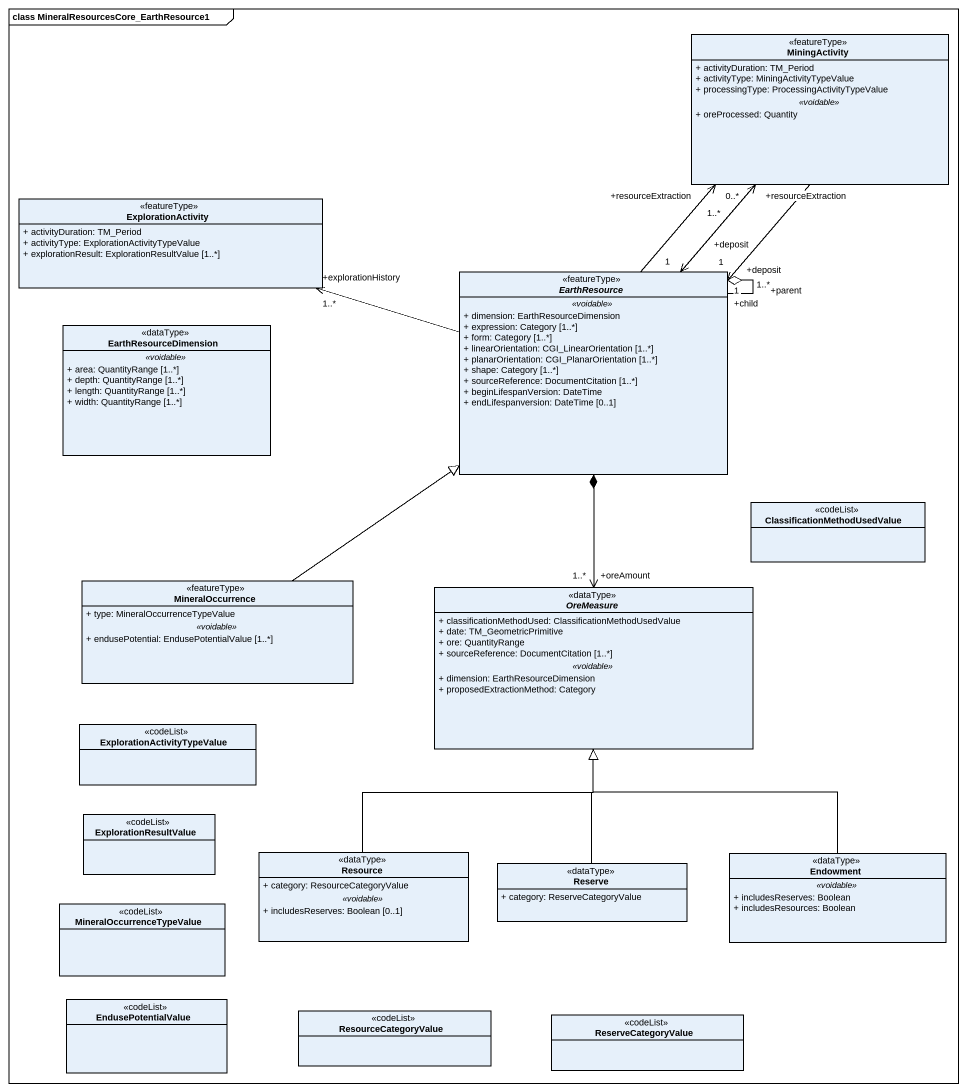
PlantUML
@startuml
mainframe class MineralResourcesCore_EarthResource1
hide circle
hide empty members
skinparam classAttributeIconSize 0
class MiningActivity <<featureType>> {
  + activityDuration: TM_Period
  + activityType: MiningActivityTypeValue
  + processingType: ProcessingActivityTypeValue
  .. <<voidable>> ..
  + oreProcessed: Quantity
}
class ExplorationActivity <<featureType>> {
  + activityDuration: TM_Period
  + activityType: ExplorationActivityTypeValue
  + explorationResult: ExplorationResultValue [1..*]
}
abstract class EarthResource <<featureType>> {
  .. <<voidable>> ..
  + dimension: EarthResourceDimension
  + expression: Category [1..*]
  + form: Category [1..*]
  + linearOrientation: CGI_LinearOrientation [1..*]
  + planarOrientation: CGI_PlanarOrientation [1..*]
  + shape: Category [1..*]
  + sourceReference: DocumentCitation [1..*]
  + beginLifespanVersion: DateTime
  + endLifespanversion: DateTime [0..1]
}
class EarthResourceDimension <<dataType>> {
  .. <<voidable>> ..
  + area: QuantityRange [1..*]
  + depth: QuantityRange [1..*]
  + length: QuantityRange [1..*]
  + width: QuantityRange [1..*]
}
class "ClassificationMethodUsedValue" as ClassificationMethodUsedValu <<codeList>>
class MineralOccurrence <<featureType>> {
  + type: MineralOccurrenceTypeValue
  .. <<voidable>> ..
  + endusePotential: EndusePotentialValue [1..*]
}
abstract class OreMeasure <<dataType>> {
  + classificationMethodUsed: ClassificationMethodUsedValue
  + date: TM_GeometricPrimitive
  + ore: QuantityRange
  + sourceReference: DocumentCitation [1..*]
  .. <<voidable>> ..
  + dimension: EarthResourceDimension
  + proposedExtractionMethod: Category
}
class ExplorationActivityTypeValue <<codeList>>
class ExplorationResultValue <<codeList>>
class Resource <<dataType>> {
  + category: ResourceCategoryValue
  .. <<voidable>> ..
  + includesReserves: Boolean [0..1]
}
class Endowment <<dataType>> {
  .. <<voidable>> ..
  + includesReserves: Boolean
  + includesResources: Boolean
}
class Reserve <<dataType>> {
  + category: ReserveCategoryValue
}
class MineralOccurrenceTypeValue <<codeList>>
class EndusePotentialValue <<codeList>>
class ResourceCategoryValue <<codeList>>
class ReserveCategoryValue <<codeList>>
MiningActivity --> "+deposit\n1" EarthResource
MiningActivity --> "+deposit\n1" EarthResource
EarthResource -up-> "+resourceExtraction\n0..*" MiningActivity
EarthResource -up-> "+resourceExtraction\n1..*" MiningActivity
EarthResource -left-> "+explorationHistory\n1..*" ExplorationActivity
EarthResource "+child\n1..*" --o "+parent\n1" EarthResource
EarthResource *--> "+oreAmount\n1..*" OreMeasure
MineralOccurrence -up-|> EarthResource
Resource -up-|> OreMeasure
Endowment -up-|> OreMeasure
Reserve -up-|> OreMeasure
@enduml
